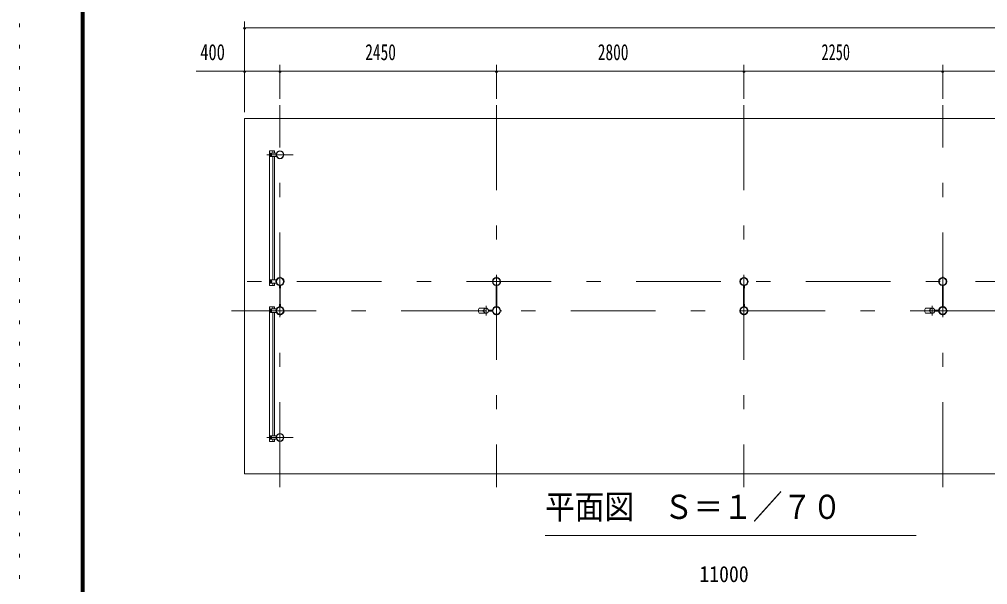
# Model space of a CAD drawing. Units: millimetres, scale not verified, with parts at other scales. Extents: x -34086 to 34091, y -14700 to 14700.
# Drawn here: x -7489 to 3468, y -5647 to 748 of the extents above; entities that cross this region are included whole.
import ezdxf
from ezdxf.enums import TextEntityAlignment as Align

# ---------------------------------------------------------------- set-up
doc = ezdxf.new("R2010")
doc.units = ezdxf.units.MM
doc.header["$LTSCALE"] = 80
doc.linetypes.add('USER3', pattern=[24, 12, -5, 2, -5])
doc.linetypes.add('USER4', pattern=[3, 0.5, -2.5])
for name, color, linetype, lineweight in [('0-2_1-07BOLD', 7, 'Continuous', 18), ('0-3_1-27CENTER', 3, 'USER3', 18), ('0-5_1-57DIM', 3, 'Continuous', 18), ('0-C_F-F1PAPER', 5, 'Continuous', 18), ('0-D_F-E_J_ADD', 5, 'USER4', 18)]:
    doc.layers.add(name, color=color, linetype=linetype, lineweight=lineweight)
doc.styles.add('ＭＳ ゴシック', font='')
doc.styles.get('ＭＳ ゴシック').set_extended_font_data('MS Gothic')

msp = doc.modelspace()

# ---------------------------------------------------------------- linework, layer by layer
at = {"layer": '0-2_1-07BOLD'}
for p, q in [((-4584.23, -763.46), (-4644.73, -763.46)), ((-4619.23, -763.46), (-4619.23, -738.46)), ((-4649.73, -768.46), (-4649.73, -798.46)), ((-4643.23, -778.65), (-4643.23, -774.96)), ((-4643.23, -788.26), (-4643.23, -791.96)), ((-4635.23, -774.96), (-4635.23, -778.65)), ((-4635.23, -791.96), (-4635.23, -788.26)), ((-4619.23, -803.46), (-4619.23, -2197.46)), ((-4601.63, -2197.46), (-4601.63, -803.46)), ((-4649.73, -2202.46), (-4649.73, -2232.46)), ((-4584.23, -2197.46), (-4644.73, -2197.46)), ((-4643.23, -2212.65), (-4643.23, -2208.96)), ((-4643.23, -2222.26), (-4643.23, -2225.96)), ((-4635.23, -2208.96), (-4635.23, -2212.65)), ((-4635.23, -2225.96), (-4635.23, -2222.26)), ((-4619.23, -2262.46), (-4619.23, -2237.46)), ((-4601.63, -2237.46), (-4601.63, -2262.46)), ((-4542.67, -2503.01), (-4542.67, -2261.91)), ((-4536.67, -2261.91), (-4536.67, -2503.01)), ((-2092.67, -2503.01), (-2092.67, -2261.91)), ((-2086.67, -2261.91), (-2086.67, -2503.01)), ((707.33, -2503.01), (707.33, -2261.91)), ((713.33, -2261.91), (713.33, -2503.01)), ((2957.33, -2261.91), (2957.33, -2503.01)), ((2963.33, -2503.01), (2963.33, -2261.91)), ((-4619.23, -2527.46), (-4619.23, -2502.46)), ((-4601.63, -2502.46), (-4601.63, -2527.46)), ((-2284.77, -2519.96), (-2217.19, -2519.96)), ((2765.23, -2519.96), (2832.81, -2519.96)), ((-4649.73, -2562.46), (-4649.73, -2532.46)), ((-4643.23, -2538.96), (-4643.23, -2542.66)), ((-4643.23, -2555.96), (-4643.23, -2552.26)), ((-4635.23, -2542.66), (-4635.23, -2538.96)), ((-4635.23, -2552.26), (-4635.23, -2555.96)), ((-4619.23, -3961.46), (-4619.23, -2567.46)), ((-4601.63, -2567.46), (-4601.63, -3961.46)), ((-2217.19, -2574.96), (-2284.77, -2574.96)), ((-2180.34, -2544.45), (-2134.12, -2544.45)), ((-2134.12, -2550.45), (-2180.34, -2550.45)), ((-2135.59, -2542.85), (-2178.94, -2542.85)), ((-2178.94, -2552.06), (-2135.59, -2552.06)), ((2832.81, -2574.96), (2765.23, -2574.96)), ((2869.67, -2544.45), (2915.88, -2544.45)), ((2915.88, -2550.45), (2869.67, -2550.45)), ((2914.41, -2542.85), (2871.06, -2542.85)), ((2871.06, -2552.06), (2914.41, -2552.06)), ((-4649.73, -3966.46), (-4649.73, -3996.46)), ((-4644.73, -4001.46), (-4584.23, -4001.46)), ((-4643.23, -3976.65), (-4643.23, -3972.96)), ((-4643.23, -3986.26), (-4643.23, -3989.96)), ((-4635.23, -3972.96), (-4635.23, -3976.65)), ((-4635.23, -3989.96), (-4635.23, -3986.26)), ((-4619.23, -4001.46), (-4619.23, -4026.46))]:
    msp.add_line(p, q, dxfattribs=at)
for points in [[(-4939.68, -4392.46), (-4939.68, -372.46), (6060.33, -372.46), (6060.33, -4392.46)], [(-4636.34, -778.46), (-4642.11, -778.46), (-4645, -783.46), (-4642.11, -788.46), (-4636.34, -788.46), (-4633.45, -783.46)], [(-4636.34, -2222.46), (-4642.11, -2222.46), (-4645, -2217.46), (-4642.11, -2212.46), (-4636.34, -2212.46), (-4633.45, -2217.46)], [(-4642.12, -2552.46), (-4636.34, -2552.46), (-4633.46, -2547.46), (-4636.34, -2542.46), (-4642.11, -2542.46), (-4645, -2547.46)], [(-4636.34, -3986.46), (-4642.11, -3986.46), (-4645, -3981.46), (-4642.12, -3976.46), (-4636.34, -3976.46), (-4633.46, -3981.46)]]:
    msp.add_lwpolyline(points, close=True, dxfattribs=at)
for points in [[(-4601.63, -2262.46), (-4659.23, -2262.46), (-4659.23, -738.46), (-4601.63, -738.46), (-4601.63, -763.46)], [(-4644.73, -803.46), (-4584.23, -803.46), (-4584.23, -763.46)], [(-4644.73, -2237.46), (-4584.23, -2237.46), (-4584.23, -2197.46)], [(-4544.27, -2263.38), (-4544.27, -2292.46), (-4542.67, -2292.46)], [(-4536.67, -2292.46), (-4535.07, -2292.46), (-4535.07, -2263.38)], [(-2094.27, -2263.38), (-2094.27, -2292.46), (-2092.67, -2292.46)], [(-2086.67, -2292.46), (-2085.07, -2292.46), (-2085.07, -2263.38)], [(705.73, -2263.38), (705.73, -2292.46), (707.33, -2292.46)], [(713.33, -2292.46), (714.93, -2292.46), (714.93, -2263.38)], [(2957.33, -2292.46), (2955.73, -2292.46), (2955.73, -2263.38)], [(2964.94, -2263.38), (2964.94, -2292.46), (2963.33, -2292.46)], [(-4601.63, -2502.46), (-4659.23, -2502.46), (-4659.23, -4026.46), (-4601.63, -4026.46), (-4601.63, -4001.46)], [(-4542.67, -2472.46), (-4544.27, -2472.46), (-4544.27, -2501.54)], [(-4535.07, -2501.54), (-4535.07, -2472.46), (-4536.67, -2472.46)], [(-2092.67, -2472.46), (-2094.27, -2472.46), (-2094.27, -2501.54)], [(-2085.07, -2501.54), (-2085.07, -2472.46), (-2086.67, -2472.46)], [(707.33, -2472.46), (705.73, -2472.46), (705.73, -2501.54)], [(714.93, -2501.54), (714.93, -2472.46), (713.33, -2472.46)], [(2955.73, -2501.54), (2955.73, -2472.46), (2957.33, -2472.46)], [(2963.33, -2472.46), (2964.93, -2472.46), (2964.93, -2501.54)], [(-4644.73, -2527.46), (-4584.23, -2527.46), (-4584.23, -2567.46), (-4644.73, -2567.46)], [(-4584.23, -4001.46), (-4584.23, -3961.46), (-4644.73, -3961.46)]]:
    msp.add_lwpolyline(points, dxfattribs=at)
for centre, radius in [((-4539.68, -783.46), 44.55), ((-4539.68, -783.46), 40.35), ((-4639.23, -783.46), 6.25), ((-4639.23, -783.46), 4.9), ((-4539.68, -2217.46), 44.55), ((-4539.68, -2217.46), 40.35), ((-4539.68, -2169.06), 2.25), ((-2089.68, -2217.46), 44.55), ((-2089.68, -2217.46), 40.35), ((-2089.68, -2169.06), 2.25), ((710.33, -2217.46), 44.55), ((710.33, -2217.46), 40.35), ((710.33, -2169.06), 3.85), ((710.33, -2169.06), 2.25), ((2960.33, -2217.46), 44.55), ((2960.33, -2217.46), 40.35), ((2960.33, -2169.06), 2.25), ((-4639.23, -2217.46), 6.25), ((-4639.23, -2217.46), 4.9), ((-4539.68, -2547.46), 44.55), ((-4539.68, -2547.46), 40.35), ((-2207.68, -2547.46), 27.5), ((-2089.68, -2547.46), 46.15), ((-2089.68, -2547.46), 44.55), ((-2089.68, -2547.46), 40.35), ((710.33, -2547.46), 44.55), ((710.33, -2547.46), 40.35), ((2842.33, -2547.46), 27.5), ((2960.33, -2547.46), 46.15), ((2960.33, -2547.46), 44.55), ((2960.33, -2547.46), 40.35), ((-4639.23, -2547.46), 6.25), ((-4639.23, -2547.46), 4.9), ((-4539.68, -2595.86), 2.25), ((-2239.02, -2547.46), 2.25), ((-2089.68, -2595.86), 2.25), ((-2041.27, -2547.46), 2.25), ((710.33, -2595.86), 3.85), ((710.33, -2595.86), 2.25), ((2810.98, -2547.46), 2.25), ((2960.33, -2595.86), 2.25), ((3008.73, -2547.46), 2.25), ((-4539.68, -3981.46), 44.55), ((-4539.68, -3981.46), 40.35), ((-4639.23, -3981.46), 6.25), ((-4639.23, -3981.46), 4.9)]:
    msp.add_circle(centre, radius, dxfattribs=at)
for centre, radius, start, end in [((-4644.73, -768.46), 5, 90, 180), ((-4644.73, -798.46), 5, 180, 270), ((-4639.23, -774.96), 4, 0, 180), ((-4639.23, -791.96), 4, 180, 0), ((-4539.68, -2217.46), 46.15, 93.78961, 264.28209), ((-4539.68, -2169.06), 3.85, 322.09525, 270.00276), ((-4539.68, -2217.46), 46.15, 275.72758, 90.00154), ((-2089.68, -2217.46), 46.15, 93.78961, 264.28209), ((-2089.68, -2169.06), 3.85, 322.09525, 270.00276), ((-2089.68, -2217.46), 46.15, 275.72758, 90.00154), ((710.33, -2217.46), 46.15, 275.71791, 264.28209), ((2960.33, -2217.46), 46.15, 93.78961, 264.28209), ((2960.33, -2169.06), 3.85, 322.09525, 270.00276), ((2960.33, -2217.46), 46.15, 275.72758, 90.00154), ((-4644.73, -2202.46), 5, 90, 180), ((-4644.73, -2232.46), 5, 180, 270), ((-4639.23, -2208.96), 4, 0, 180), ((-4639.23, -2225.96), 4, 180, 0), ((-4539.68, -2547.46), 46.15, 95.71837, 266.21085), ((-4539.68, -2547.46), 46.15, 269.99892, 84.27287), ((-2249.28, -2547.46), 44.9, 142.23546, 217.76454), ((-2207.68, -2547.46), 29.1, 9.09488, 180), ((-2190.27, -2547.46), 44.9, 142.23546, 160.41136), ((710.33, -2547.46), 46.15, 95.71837, 84.28163), ((2800.73, -2547.46), 44.9, 142.23546, 217.76454), ((2842.33, -2547.46), 29.1, 9.09488, 180), ((2859.73, -2547.46), 44.9, 142.23546, 160.41136), ((-4644.73, -2532.46), 5, 90, 180), ((-4644.73, -2562.46), 5, 180, 270), ((-4639.23, -2538.96), 4, 0, 180), ((-4639.23, -2555.96), 4, 180, 0), ((-4539.68, -2595.86), 3.85, 90, 37.90752), ((-2239.02, -2547.46), 3.85, 51.34222, 0), ((-2207.68, -2547.46), 29.1, 185.93016, 350.90877), ((-2190.27, -2547.46), 44.9, 199.58864, 217.76454), ((-2089.68, -2595.86), 3.85, 90, 37.90752), ((-2041.27, -2547.46), 3.85, 180, 127.90752), ((2810.98, -2547.46), 3.85, 51.34222, 0), ((2842.33, -2547.46), 29.1, 185.93016, 350.90877), ((2859.73, -2547.46), 44.9, 199.58864, 217.76454), ((2960.33, -2595.86), 3.85, 90, 37.90752), ((3008.73, -2547.46), 3.85, 180, 127.90752), ((-4644.73, -3966.46), 5, 90, 180), ((-4644.73, -3996.46), 5, 180, 270), ((-4639.23, -3972.96), 4, 0, 180), ((-4639.23, -3989.96), 4, 180, 0)]:
    msp.add_arc(centre, radius, start, end, dxfattribs=at)
at = {"layer": '0-3_1-27CENTER'}
for p, q in [((-4539.68, -4542.46), (-4539.68, -222.46)), ((-2089.68, -222.46), (-2089.68, -4542.46)), ((710.33, -222.46), (710.33, -4542.46)), ((2960.33, -4542.46), (2960.33, -222.46)), ((-4639.23, -800.96), (-4639.23, -765.96)), ((-4689.68, -783.46), (-4389.68, -783.46)), ((6210.33, -2217.46), (-5089.68, -2217.46)), ((-4639.23, -2234.96), (-4639.23, -2199.96)), ((-2207.68, -2492.46), (-2207.68, -2602.46)), ((2842.33, -2492.46), (2842.33, -2602.46)), ((-5089.68, -2547.46), (6210.33, -2547.46)), ((-4639.23, -2529.96), (-4639.23, -2564.96)), ((-2157.2, -2558.22), (-2157.2, -2536.69)), ((2892.8, -2558.22), (2892.8, -2536.69)), ((-4389.68, -3981.46), (-4689.68, -3981.46)), ((-4639.23, -3963.96), (-4639.23, -3998.96))]:
    msp.add_line(p, q, dxfattribs=at)
at = {"layer": '0-5_1-57DIM'}
for p, q in [((-4939.68, -302.46), (-4939.68, 722.54)), ((-4925.68, 652.54), (-4953.68, 652.54)), ((-4939.68, 652.54), (6060.32, 652.54)), ((-4539.68, -152.46), (-4539.68, 232.54)), ((-2089.68, 232.54), (-2089.68, -152.46)), ((710.32, 232.54), (710.32, -152.46)), ((2960.32, -152.46), (2960.32, 232.54)), ((-4939.68, 162.54), (-5489.18, 162.54)), ((-4925.68, 162.54), (-4953.68, 162.54)), ((-4939.68, 162.54), (-4539.68, 162.54)), ((-4525.68, 162.54), (-4553.68, 162.54)), ((-4539.68, 162.54), (-2089.68, 162.54)), ((-2075.68, 162.54), (-2103.68, 162.54)), ((-2089.68, 162.54), (710.32, 162.54)), ((724.32, 162.54), (696.32, 162.54)), ((710.32, 162.54), (2960.32, 162.54)), ((2974.32, 162.54), (2946.32, 162.54)), ((2960.32, 162.54), (5660.32, 162.54)), ((-1539.68, -5092.46), (2660.32, -5092.46))]:
    msp.add_line(p, q, dxfattribs=at)
for centre in [(-4939.68, 652.54), (-4939.68, 162.54), (-4539.68, 162.54), (-2089.68, 162.54), (710.32, 162.54), (2960.32, 162.54)]:
    msp.add_arc(centre, 14, 180, 0, dxfattribs=at)
at = {"layer": '0-C_F-F1PAPER'}
for points in [[(33390.86, -14000), (-6789.13, -14000), (-6789.13, 14140), (33390.86, 14140)], [(33387.36, -13996.5), (33387.36, 14136.5), (-6785.63, 14136.5), (-6785.63, -13996.5)], [(33383.86, -13993), (33383.86, 14133), (-6782.13, 14133), (-6782.13, -13993)], [(33380.36, -13989.5), (-6778.63, -13989.5), (-6778.63, 14129.5), (33380.36, 14129.5)], [(33376.86, -13986), (33376.86, 14126), (-6775.13, 14126), (-6775.13, -13986)], [(33373.36, -13982.5), (-6771.63, -13982.5), (-6771.63, 14122.5), (33373.36, 14122.5)], [(33369.86, -13979), (33369.86, 14119), (-6768.13, 14119), (-6768.13, -13979)], [(33366.37, -13975.5), (-6764.63, -13975.5), (-6764.63, 14115.5), (33366.37, 14115.5)], [(33362.86, -13972), (-6761.13, -13972), (-6761.13, 14112), (33362.86, 14112)], [(33359.36, -13968.5), (-6757.63, -13968.5), (-6757.63, 14108.5), (33359.36, 14108.5)], [(33355.86, -13965), (33355.86, 14105), (-6754.13, 14105), (-6754.13, -13965)]]:
    msp.add_lwpolyline(points, close=True, dxfattribs=at)
at = {"layer": '0-D_F-E_J_ADD'}
msp.add_lwpolyline([(34090.87, -14700), (-7489.13, -14700), (-7489.13, 14700), (34090.87, 14700)], close=True, dxfattribs=at)

# ---------------------------------------------------------------- texts
at = {"layer": '0-5_1-57DIM', "color": 7, "style": 'ＭＳ ゴシック'}
for s, height, width, p in [('400', 182.3, 0.75, (-5442.1, 232.54)), ('2450', 182.3, 0.7, (-3575.09, 232.54)), ('2800', 182.3, 0.7, (-943.46, 232.54)), ('2250', 182.3, 0.65, (1587.97, 232.54)), ('平面図\u3000Ｓ＝１／７０', 273.5, 0.9, (-1539.68, -4985.15)), ('11000', 182.3, 0.9, (206.06, -5672.46))]:
    msp.add_text(s, height=height, dxfattribs=dict(at, width=width)).set_placement(p, align=Align.BOTTOM_LEFT)

doc.saveas('drawing.dxf')
